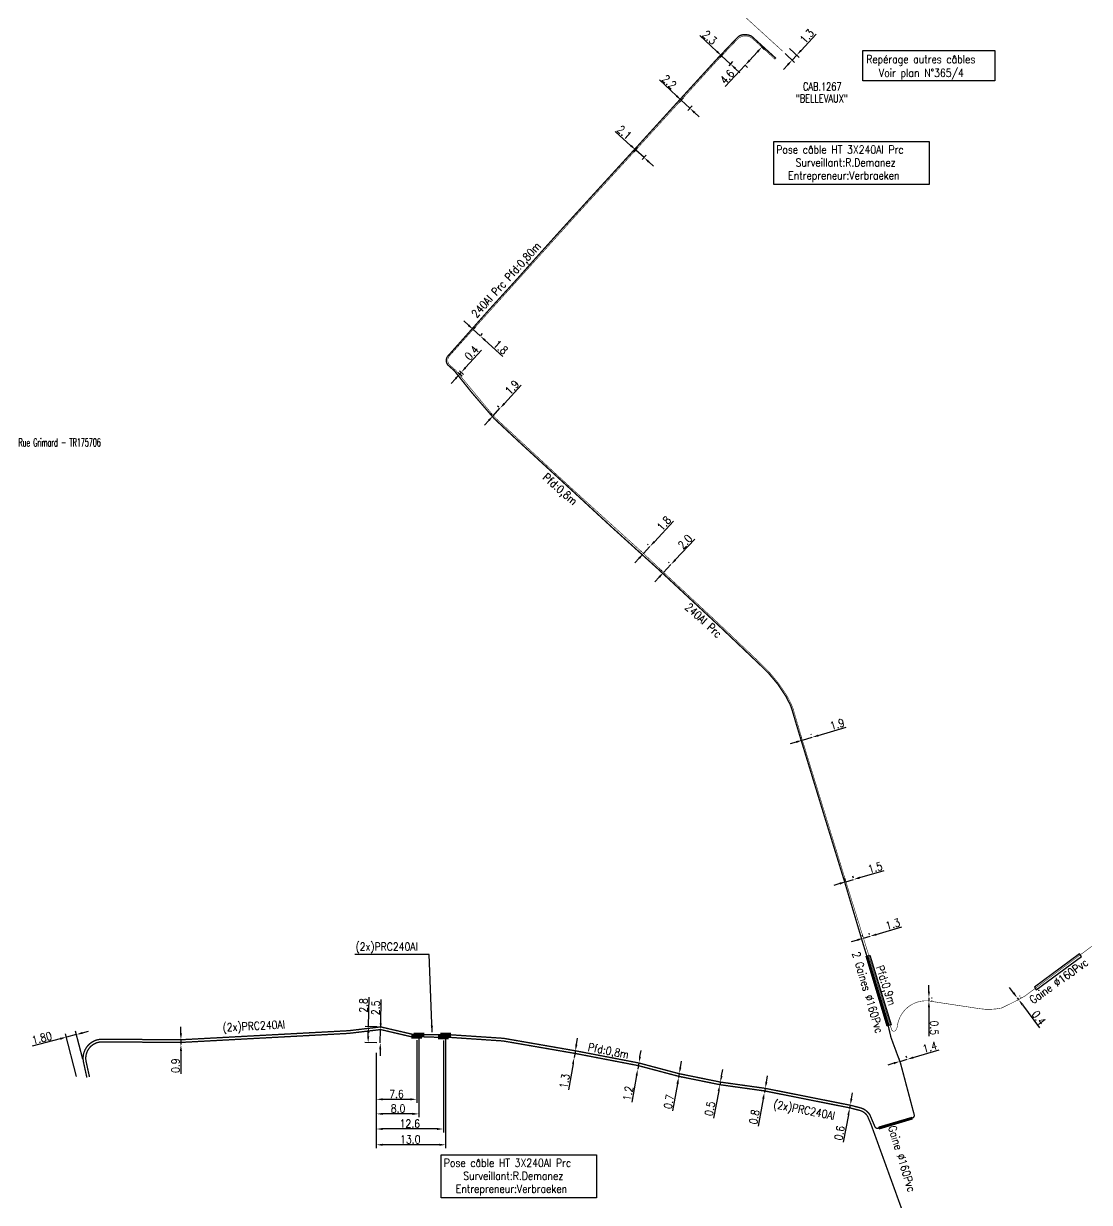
# Model space of a CAD drawing. Header units: millimetres. Extents: x 156382 to 158006, y 120998 to 122000.
# Drawn here: x 157542.9 to 157742.7, y 121345.6 to 121566.6 of the extents above; entities that cross this region are included whole.
import ezdxf
from ezdxf.enums import TextEntityAlignment as Align

# ---------------------------------------------------------------- set-up
doc = ezdxf.new("R2010")
doc.units = ezdxf.units.MM
doc.header["$PDMODE"] = 34
doc.layers.get('0').update_dxf_attribs({"linetype": 'CONTINUOUS'})
doc.layers.get('DEFPOINTS').update_dxf_attribs({"linetype": 'CONTINUOUS'})
for name, color, linetype in [('M_110', 1, 'M_ST_10'), ('M_300', 7, 'CONTINUOUS'), ('M_400', 7, 'CONTINUOUS'), ('M_900', 7, 'CONTINUOUS'), ('M_910', 7, 'CONTINUOUS')]:
    doc.layers.add(name, color=color, linetype=linetype)
doc.styles.add('M_ROMANS', font='ROMANS.shx', dxfattribs={"width": 0.75})
doc.styles.get("Standard").update_dxf_attribs({"font": 'romans.shx', "width": 0.85})
doc.linetypes.add('M_ST_10', pattern='A,5,-0.3,["++",Standard,S=1,R=0,X=0,Y=-0.5],-2.8', length=8.1)
doc.dimstyles.get("Standard").update_dxf_attribs({"dimtxt": 1.5, "dimasz": 1.2, "dimexe": 0.625, "dimexo": 0.625, "dimgap": 0.25, "dimtad": 1, "dimdec": 1, "dimzin": 0, "dimdsep": 46, "dimtxsty": 'Standard', "dimcen": -0.5, "dimadec": 0, "dimazin": 0, "dimtfac": 1, "dimtdec": 1, "dimtmove": 0, "dimatfit": 3, "dimfxl": 0, "dimtolj": 1, "dimtzin": 0, "dimarcsym": 0})

# ---------------------------------------------------------------- blocks, each defined once
blk = doc.blocks.new('*D41')
at = {"layer": 'DEFPOINTS', "color": 0, "linetype": 'Continuous', "transparency": 16777216}
for p in [(157729.12, 121383.87), (157729.16, 121383.91), (157729.36, 121383.55)]:
    blk.add_point(p, dxfattribs=at)
at = {"layer": 'M_110', "color": 0, "linetype": 'Continuous', "lineweight": -2, "transparency": 16777216}
for p, q in [((157728.44, 121384.87), (157727.73, 121385.83)), ((157729.16, 121383.91), (157729.4, 121383.59)), ((157729.62, 121384.25), (157729.66, 121384.28)), ((157729.86, 121383.93), (157729.9, 121383.96)), ((157730.12, 121382.62), (157733.34, 121378.28))]:
    blk.add_line(p, q, dxfattribs=at)
at = {"layer": 'M_110', "color": 0, "linetype": 'Continuous', "transparency": 16777216}
for points in [[(157728.61, 121384.99), (157728.28, 121384.75), (157729.16, 121383.91)], [(157730.28, 121382.74), (157729.95, 121382.5), (157729.4, 121383.59)]]:
    blk.add_solid(points, dxfattribs=at)
at = {"layer": 'M_110', "color": 0, "linetype": 'Continuous', "transparency": 16777216, "insert": (157733.18, 121380.18), "char_height": 1.5, "attachment_point": 5, "rotation": 306.6269}
blk.add_mtext('\\A1;0.4', dxfattribs=at)
blk = doc.blocks.new('*D42')
at = {"layer": 'DEFPOINTS', "color": 0, "linetype": 'Continuous', "transparency": 16777216}
for p in [(157712.44, 121383.9), (157712.6, 121383.9), (157712.44, 121383.35)]:
    blk.add_point(p, dxfattribs=at)
at = {"layer": 'M_110', "color": 0, "linetype": 'Continuous', "lineweight": -2, "transparency": 16777216}
for p, q in [((157712.6, 121385.1), (157712.6, 121386.3)), ((157712.6, 121383.9), (157712.6, 121383.35)), ((157713.07, 121383.9), (157713.23, 121383.9)), ((157712.6, 121382.15), (157712.6, 121376.71)), ((157713.07, 121383.35), (157713.23, 121383.35))]:
    blk.add_line(p, q, dxfattribs=at)
at = {"layer": 'M_110', "color": 0, "linetype": 'Continuous', "transparency": 16777216}
for points in [[(157712.8, 121385.1), (157712.4, 121385.1), (157712.6, 121383.9)], [(157712.8, 121382.15), (157712.4, 121382.15), (157712.6, 121383.35)]]:
    blk.add_solid(points, dxfattribs=at)
at = {"layer": 'M_110', "color": 0, "linetype": 'Continuous', "transparency": 16777216, "insert": (157713.6, 121378.29), "char_height": 1.5, "attachment_point": 5, "rotation": 270.0017}
blk.add_mtext('\\A1;0.5', dxfattribs=at)
blk = doc.blocks.new('*D43')
at = {"layer": 'DEFPOINTS', "color": 0, "linetype": 'Continuous', "transparency": 16777216}
for p in [(157707.28, 121371.64), (157708.52, 121372.39), (157708.62, 121372.04)]:
    blk.add_point(p, dxfattribs=at)
at = {"layer": 'M_110', "color": 0, "linetype": 'Continuous', "lineweight": -2, "transparency": 16777216}
for p, q in [((157707.1, 121372.24), (157707, 121372.6)), ((157708.45, 121372.64), (157708.34, 121372.99)), ((157709.67, 121372.73), (157714.5, 121374.14)), ((157706.02, 121371.66), (157704.87, 121371.32)), ((157707.18, 121372), (157708.52, 121372.39))]:
    blk.add_line(p, q, dxfattribs=at)
at = {"layer": 'M_110', "color": 0, "linetype": 'Continuous', "transparency": 16777216}
for points in [[(157709.62, 121372.92), (157709.73, 121372.53), (157708.52, 121372.39)], [(157705.97, 121371.85), (157706.08, 121371.47), (157707.18, 121372)]]:
    blk.add_solid(points, dxfattribs=at)
at = {"layer": 'M_110', "color": 0, "linetype": 'Continuous', "transparency": 16777216, "insert": (157712.76, 121374.67), "char_height": 1.5, "attachment_point": 5, "rotation": 16.2948}
blk.add_mtext('\\A1;1.4', dxfattribs=at)
blk = doc.blocks.new('*D44')
at = {"layer": 'DEFPOINTS', "color": 0, "linetype": 'Continuous', "transparency": 16777216}
for p in [(157700.41, 121394.85), (157701.58, 121395.46), (157701.65, 121395.22)]:
    blk.add_point(p, dxfattribs=at)
at = {"layer": 'M_110', "color": 0, "linetype": 'Continuous', "lineweight": -2, "transparency": 16777216}
for p, q in [((157702.73, 121395.8), (157707.54, 121397.21)), ((157699.18, 121394.76), (157698.03, 121394.42)), ((157700.23, 121395.45), (157700.16, 121395.7)), ((157700.33, 121395.1), (157701.58, 121395.46)), ((157701.48, 121395.82), (157701.41, 121396.06))]:
    blk.add_line(p, q, dxfattribs=at)
at = {"layer": 'M_110', "color": 0, "linetype": 'Continuous', "transparency": 16777216}
for points in [[(157699.13, 121394.95), (157699.24, 121394.57), (157700.33, 121395.1)], [(157702.68, 121395.99), (157702.79, 121395.61), (157701.58, 121395.46)]]:
    blk.add_solid(points, dxfattribs=at)
at = {"layer": 'M_110', "color": 0, "linetype": 'Continuous', "transparency": 16777216, "insert": (157705.82, 121397.75), "char_height": 1.5, "attachment_point": 5, "rotation": 16.3652}
blk.add_mtext('\\A1;1.3', dxfattribs=at)
blk = doc.blocks.new('*D45')
at = {"layer": 'DEFPOINTS', "color": 0, "linetype": 'Continuous', "transparency": 16777216}
for p in [(157698.49, 121406.11), (157698.6, 121405.73), (157697.16, 121405.31)]:
    blk.add_point(p, dxfattribs=at)
at = {"layer": 'M_110', "color": 0, "linetype": 'Continuous', "lineweight": -2, "transparency": 16777216}
for p, q in [((157696.99, 121405.91), (157696.88, 121406.29)), ((157697.05, 121405.69), (157698.49, 121406.11)), ((157698.43, 121406.33), (157698.32, 121406.71)), ((157699.64, 121406.45), (157704.23, 121407.8)), ((157695.9, 121405.35), (157694.75, 121405.01))]:
    blk.add_line(p, q, dxfattribs=at)
at = {"layer": 'M_110', "color": 0, "linetype": 'Continuous', "transparency": 16777216}
for points in [[(157695.85, 121405.54), (157695.96, 121405.16), (157697.05, 121405.69)], [(157699.59, 121406.64), (157699.7, 121406.26), (157698.49, 121406.11)]]:
    blk.add_solid(points, dxfattribs=at)
at = {"layer": 'M_110', "color": 0, "linetype": 'Continuous', "transparency": 16777216, "insert": (157702.52, 121408.33), "char_height": 1.5, "attachment_point": 5, "rotation": 16.3652}
blk.add_mtext('\\A1;1.5', dxfattribs=at)
blk = doc.blocks.new('*D46')
at = {"layer": 'DEFPOINTS', "color": 0, "linetype": 'Continuous', "transparency": 16777216}
for p in [(157690.7, 121432.76), (157690.74, 121432.65), (157688.91, 121432.11)]:
    blk.add_point(p, dxfattribs=at)
at = {"layer": 'M_110', "color": 0, "linetype": 'Continuous', "lineweight": -2, "transparency": 16777216}
for p, q in [((157691.85, 121433.1), (157697.1, 121434.66)), ((157688.74, 121432.71), (157688.7, 121432.82)), ((157688.88, 121432.22), (157690.7, 121432.76)), ((157690.56, 121433.25), (157690.53, 121433.36)), ((157687.73, 121431.88), (157686.58, 121431.54))]:
    blk.add_line(p, q, dxfattribs=at)
at = {"layer": 'M_110', "color": 0, "linetype": 'Continuous', "transparency": 16777216}
for points in [[(157687.68, 121432.07), (157687.79, 121431.69), (157688.88, 121432.22)], [(157691.8, 121433.29), (157691.91, 121432.91), (157690.7, 121432.76)]]:
    blk.add_solid(points, dxfattribs=at)
at = {"layer": 'M_110', "color": 0, "linetype": 'Continuous', "transparency": 16777216, "insert": (157695.41, 121435.2), "char_height": 1.5, "attachment_point": 5, "rotation": 16.5427}
blk.add_mtext('\\A1;1.9', dxfattribs=at)
blk = doc.blocks.new('*D47')
at = {"layer": 'DEFPOINTS', "color": 0, "linetype": 'Continuous', "transparency": 16777216}
for p in [(157663, 121463.56), (157664.23, 121465.15), (157664.36, 121465.02)]:
    blk.add_point(p, dxfattribs=at)
at = {"layer": 'M_110', "color": 0, "linetype": 'Continuous', "lineweight": -2, "transparency": 16777216}
for p, q in [((157665.05, 121466.02), (157668.7, 121469.9)), ((157663.91, 121465.45), (157663.78, 121465.57)), ((157662.54, 121463.99), (157662.41, 121464.11)), ((157662.86, 121463.69), (157664.23, 121465.15)), ((157662.04, 121462.81), (157661.22, 121461.94))]:
    blk.add_line(p, q, dxfattribs=at)
at = {"layer": 'M_110', "color": 0, "linetype": 'Continuous', "transparency": 16777216}
for points in [[(157664.91, 121466.16), (157665.2, 121465.88), (157664.23, 121465.15)], [(157661.9, 121462.95), (157662.19, 121462.67), (157662.86, 121463.69)]]:
    blk.add_solid(points, dxfattribs=at)
at = {"layer": 'M_110', "color": 0, "linetype": 'Continuous', "transparency": 16777216, "insert": (157666.88, 121469.43), "char_height": 1.5, "attachment_point": 5, "rotation": 46.8236}
blk.add_mtext('\\A1;2.0', dxfattribs=at)
blk = doc.blocks.new('*D48')
at = {"layer": 'DEFPOINTS', "color": 0, "linetype": 'Continuous', "transparency": 16777216}
for p in [(157660.31, 121468.55), (157660.41, 121468.46), (157659.19, 121467.14)]:
    blk.add_point(p, dxfattribs=at)
at = {"layer": 'M_110', "color": 0, "linetype": 'Continuous', "lineweight": -2, "transparency": 16777216}
for p, q in [((157661.13, 121469.43), (157664.69, 121473.29)), ((157658.73, 121467.56), (157658.63, 121467.65)), ((157659.09, 121467.23), (157660.31, 121468.55)), ((157659.95, 121468.88), (157659.86, 121468.97)), ((157658.28, 121466.34), (157657.47, 121465.46))]:
    blk.add_line(p, q, dxfattribs=at)
at = {"layer": 'M_110', "color": 0, "linetype": 'Continuous', "transparency": 16777216}
for points in [[(157660.98, 121469.57), (157661.28, 121469.3), (157660.31, 121468.55)], [(157658.13, 121466.48), (157658.43, 121466.21), (157659.09, 121467.23)]]:
    blk.add_solid(points, dxfattribs=at)
at = {"layer": 'M_110', "color": 0, "linetype": 'Continuous', "transparency": 16777216, "insert": (157662.94, 121472.87), "char_height": 1.5, "attachment_point": 5, "rotation": 47.3115}
blk.add_mtext('\\A1;1.8', dxfattribs=at)
blk = doc.blocks.new('*D49')
at = {"layer": 'DEFPOINTS', "color": 0, "linetype": 'Continuous', "transparency": 16777216}
for p in [(157632.19, 121494.45), (157632.44, 121494.22), (157631.15, 121492.82)]:
    blk.add_point(p, dxfattribs=at)
at = {"layer": 'M_110', "color": 0, "linetype": 'Continuous', "lineweight": -2, "transparency": 16777216}
for p, q in [((157633.01, 121495.33), (157636.18, 121498.76)), ((157630.9, 121493.05), (157632.19, 121494.45)), ((157631.98, 121494.64), (157631.73, 121494.87)), ((157630.09, 121492.17), (157629.27, 121491.29)), ((157630.69, 121493.25), (157630.44, 121493.47))]:
    blk.add_line(p, q, dxfattribs=at)
at = {"layer": 'M_110', "color": 0, "linetype": 'Continuous', "transparency": 16777216}
for points in [[(157632.86, 121495.46), (157633.15, 121495.19), (157632.19, 121494.45)], [(157629.94, 121492.3), (157630.24, 121492.03), (157630.9, 121493.05)]]:
    blk.add_solid(points, dxfattribs=at)
at = {"layer": 'M_110', "color": 0, "linetype": 'Continuous', "transparency": 16777216, "insert": (157634.46, 121498.37), "char_height": 1.5, "attachment_point": 5, "rotation": 47.2476}
blk.add_mtext('\\A1;1.9', dxfattribs=at)
blk = doc.blocks.new('*D50')
at = {"layer": 'DEFPOINTS', "color": 0, "linetype": 'Continuous', "transparency": 16777216}
for p in [(157623.89, 121501.58), (157624.16, 121501.87), (157624.92, 121501.18)]:
    blk.add_point(p, dxfattribs=at)
at = {"layer": 'M_110', "color": 0, "linetype": 'Continuous', "lineweight": -2, "transparency": 16777216}
for p, q in [((157625.72, 121502.07), (157628.7, 121505.35)), ((157624.35, 121501.16), (157625.11, 121500.46)), ((157624.62, 121501.45), (157625.38, 121500.76)), ((157624.65, 121500.88), (157624.92, 121501.18)), ((157623.84, 121500), (157623.04, 121499.11))]:
    blk.add_line(p, q, dxfattribs=at)
at = {"layer": 'M_110', "color": 0, "linetype": 'Continuous', "transparency": 16777216}
for points in [[(157623.7, 121500.13), (157623.99, 121499.86), (157624.65, 121500.88)], [(157625.58, 121502.2), (157625.87, 121501.94), (157624.92, 121501.18)]]:
    blk.add_solid(points, dxfattribs=at)
at = {"layer": 'M_110', "color": 0, "linetype": 'Continuous', "transparency": 16777216, "insert": (157626.88, 121504.83), "char_height": 1.5, "attachment_point": 5, "rotation": 47.7937}
blk.add_mtext('\\A1;0.4', dxfattribs=at)
blk = doc.blocks.new('*D51')
at = {"layer": 'DEFPOINTS', "color": 0, "linetype": 'Continuous', "transparency": 16777216}
for p in [(157626.84, 121508.87), (157628.17, 121507.66), (157628.49, 121508.01)]:
    blk.add_point(p, dxfattribs=at)
at = {"layer": 'M_110', "color": 0, "linetype": 'Continuous', "lineweight": -2, "transparency": 16777216}
for p, q in [((157626.28, 121510.03), (157625.39, 121510.84)), ((157627.26, 121509.33), (157627.58, 121509.69)), ((157627.16, 121509.22), (157628.49, 121508.01)), ((157628.59, 121508.12), (157628.91, 121508.48)), ((157629.38, 121507.21), (157632.75, 121504.14))]:
    blk.add_line(p, q, dxfattribs=at)
at = {"layer": 'M_110', "color": 0, "linetype": 'Continuous', "transparency": 16777216}
for points in [[(157626.41, 121510.18), (157626.14, 121509.88), (157627.16, 121509.22)], [(157629.52, 121507.35), (157629.25, 121507.06), (157628.49, 121508.01)]]:
    blk.add_solid(points, dxfattribs=at)
at = {"layer": 'M_110', "color": 0, "linetype": 'Continuous', "transparency": 16777216, "insert": (157632.32, 121505.89), "char_height": 1.5, "attachment_point": 5, "rotation": 317.6985}
blk.add_mtext('\\A1;1.8', dxfattribs=at)
blk = doc.blocks.new('*D52')
at = {"layer": 'DEFPOINTS', "color": 0, "linetype": 'Continuous', "transparency": 16777216}
for p in [(157656.9, 121542.05), (157658.45, 121540.64), (157659.2, 121541.46)]:
    blk.add_point(p, dxfattribs=at)
at = {"layer": 'M_110', "color": 0, "linetype": 'Continuous', "lineweight": -2, "transparency": 16777216}
for p, q in [((157656.75, 121543.68), (157653.78, 121546.37)), ((157657.32, 121542.51), (157658.06, 121543.33)), ((157659.2, 121541.46), (157657.64, 121542.87)), ((157658.87, 121541.1), (157659.62, 121541.92)), ((157660.08, 121540.65), (157660.97, 121539.85))]:
    blk.add_line(p, q, dxfattribs=at)
at = {"layer": 'M_110', "color": 0, "linetype": 'Continuous', "transparency": 16777216}
for points in [[(157656.89, 121543.82), (157656.62, 121543.53), (157657.64, 121542.87)], [(157660.22, 121540.8), (157659.95, 121540.5), (157659.2, 121541.46)]]:
    blk.add_solid(points, dxfattribs=at)
at = {"layer": 'M_110', "color": 0, "linetype": 'Continuous', "transparency": 16777216, "insert": (157655.49, 121546.16), "char_height": 1.5, "attachment_point": 5, "rotation": 317.7951}
blk.add_mtext('\\A1;2.1', dxfattribs=at)
blk = doc.blocks.new('*D53')
at = {"layer": 'DEFPOINTS', "color": 0, "linetype": 'Continuous', "transparency": 16777216}
for p in [(157673.02, 121559.77), (157674.71, 121558.2), (157675.42, 121558.98)]:
    blk.add_point(p, dxfattribs=at)
at = {"layer": 'M_110', "color": 0, "linetype": 'Continuous', "lineweight": -2, "transparency": 16777216}
for p, q in [((157672.85, 121561.35), (157669.64, 121564.32)), ((157673.44, 121560.22), (157674.16, 121561)), ((157675.42, 121558.98), (157673.73, 121560.54)), ((157675.13, 121558.66), (157675.85, 121559.44)), ((157676.3, 121558.16), (157677.18, 121557.35))]:
    blk.add_line(p, q, dxfattribs=at)
at = {"layer": 'M_110', "color": 0, "linetype": 'Continuous', "transparency": 16777216}
for points in [[(157672.99, 121561.5), (157672.72, 121561.21), (157673.73, 121560.54)], [(157676.44, 121558.31), (157676.17, 121558.01), (157675.42, 121558.98)]]:
    blk.add_solid(points, dxfattribs=at)
at = {"layer": 'M_110', "color": 0, "linetype": 'Continuous', "transparency": 16777216, "insert": (157671.49, 121563.98), "char_height": 1.5, "attachment_point": 5, "rotation": 317.2285}
blk.add_mtext('\\A1;2.3', dxfattribs=at)
blk = doc.blocks.new('*D54')
at = {"layer": 'DEFPOINTS', "color": 0, "linetype": 'Continuous', "transparency": 16777216}
for p in [(157665.36, 121551.34), (157666.97, 121549.84), (157667.78, 121550.71)]:
    blk.add_point(p, dxfattribs=at)
at = {"layer": 'M_110', "color": 0, "linetype": 'Continuous', "lineweight": -2, "transparency": 16777216}
for p, q in [((157665.28, 121553.02), (157662.08, 121556)), ((157665.78, 121551.8), (157666.59, 121552.67)), ((157667.78, 121550.71), (157666.16, 121552.21)), ((157667.4, 121550.3), (157668.2, 121551.17)), ((157668.66, 121549.9), (157669.54, 121549.08))]:
    blk.add_line(p, q, dxfattribs=at)
at = {"layer": 'M_110', "color": 0, "linetype": 'Continuous', "transparency": 16777216}
for points in [[(157665.42, 121553.17), (157665.15, 121552.88), (157666.16, 121552.21)], [(157668.79, 121550.04), (157668.52, 121549.75), (157667.78, 121550.71)]]:
    blk.add_solid(points, dxfattribs=at)
at = {"layer": 'M_110', "color": 0, "linetype": 'Continuous', "transparency": 16777216, "insert": (157663.92, 121555.65), "char_height": 1.5, "attachment_point": 5, "rotation": 317.1619}
blk.add_mtext('\\A1;2.2', dxfattribs=at)
blk = doc.blocks.new('*D55')
at = {"layer": 'DEFPOINTS', "color": 0, "linetype": 'Continuous', "transparency": 16777216}
for p in [(157680.75, 121562.66), (157677.62, 121559.29), (157678.16, 121558.79)]:
    blk.add_point(p, dxfattribs=at)
at = {"layer": 'M_110', "color": 0, "linetype": 'Continuous', "lineweight": -2, "transparency": 16777216}
for p, q in [((157680.47, 121561.29), (157678.97, 121559.67)), ((157681.21, 121562.24), (157681.74, 121561.74)), ((157678.16, 121558.79), (157674.43, 121554.76)), ((157678.08, 121558.86), (157678.62, 121558.37))]:
    blk.add_line(p, q, dxfattribs=at)
at = {"layer": 'M_110', "color": 0, "linetype": 'Continuous', "transparency": 16777216}
for points in [[(157680.32, 121561.42), (157680.61, 121561.15), (157681.28, 121562.17)], [(157678.83, 121559.81), (157679.12, 121559.54), (157678.16, 121558.79)]]:
    blk.add_solid(points, dxfattribs=at)
at = {"layer": 'M_110', "color": 0, "linetype": 'Continuous', "transparency": 16777216, "insert": (157674.77, 121556.6), "char_height": 1.5, "attachment_point": 5, "rotation": 47.2285}
blk.add_mtext('\\A1;4.6', dxfattribs=at)
blk = doc.blocks.new('*D56')
at = {"layer": 'DEFPOINTS', "color": 0, "linetype": 'Continuous', "transparency": 16777216}
for p in [(157697.88, 121363.78), (157697.73, 121363.19), (157697.77, 121363.19)]:
    blk.add_point(p, dxfattribs=at)
at = {"layer": 'M_110', "color": 0, "linetype": 'Continuous', "lineweight": -2, "transparency": 16777216}
for p, q in [((157698.07, 121364.96), (157698.29, 121366.14)), ((157697.27, 121363.89), (157697.23, 121363.9)), ((157697.84, 121363.78), (157697.73, 121363.19)), ((157697.51, 121362.01), (157696.53, 121356.84)), ((157697.16, 121363.3), (157697.12, 121363.31))]:
    blk.add_line(p, q, dxfattribs=at)
at = {"layer": 'M_110', "color": 0, "linetype": 'Continuous', "transparency": 16777216}
for points in [[(157697.87, 121365), (157698.26, 121364.93), (157697.84, 121363.78)], [(157697.31, 121362.05), (157697.7, 121361.98), (157697.73, 121363.19)]]:
    blk.add_solid(points, dxfattribs=at)
at = {"layer": 'M_110', "color": 0, "linetype": 'Continuous', "transparency": 16777216, "insert": (157695.84, 121358.58), "char_height": 1.5, "attachment_point": 5, "rotation": 79.2798}
blk.add_mtext('\\A1;0.6', dxfattribs=at)
blk = doc.blocks.new('*D57')
at = {"layer": 'DEFPOINTS', "color": 0, "linetype": 'Continuous', "transparency": 16777216}
for p in [(157681.76, 121366.17), (157681.77, 121366.16), (157681.92, 121366.95)]:
    blk.add_point(p, dxfattribs=at)
at = {"layer": 'M_110', "color": 0, "linetype": 'Continuous', "lineweight": -2, "transparency": 16777216}
for p, q in [((157682.14, 121368.13), (157682.36, 121369.31)), ((157681.15, 121366.28), (157681.15, 121366.28)), ((157681.3, 121367.07), (157681.3, 121367.07)), ((157681.91, 121366.95), (157681.76, 121366.17)), ((157681.54, 121364.99), (157680.56, 121359.84))]:
    blk.add_line(p, q, dxfattribs=at)
at = {"layer": 'M_110', "color": 0, "linetype": 'Continuous', "transparency": 16777216}
for points in [[(157681.94, 121368.17), (157682.33, 121368.09), (157681.91, 121366.95)], [(157681.34, 121365.02), (157681.74, 121364.95), (157681.76, 121366.17)]]:
    blk.add_solid(points, dxfattribs=at)
at = {"layer": 'M_110', "color": 0, "linetype": 'Continuous', "transparency": 16777216, "insert": (157679.87, 121361.59), "char_height": 1.5, "attachment_point": 5, "rotation": 79.2153}
blk.add_mtext('\\A1;0.8', dxfattribs=at)
blk = doc.blocks.new('*D58')
at = {"layer": 'DEFPOINTS', "color": 0, "linetype": 'Continuous', "transparency": 16777216}
for p in [(157673.54, 121368.12), (157673.41, 121367.63), (157673.45, 121367.63)]:
    blk.add_point(p, dxfattribs=at)
at = {"layer": 'M_110', "color": 0, "linetype": 'Continuous', "lineweight": -2, "transparency": 16777216}
for p, q in [((157673.73, 121369.3), (157673.96, 121370.48)), ((157672.93, 121368.24), (157672.89, 121368.24)), ((157673.51, 121368.13), (157673.41, 121367.63)), ((157673.19, 121366.46), (157672.22, 121361.39)), ((157672.83, 121367.75), (157672.8, 121367.75))]:
    blk.add_line(p, q, dxfattribs=at)
at = {"layer": 'M_110', "color": 0, "linetype": 'Continuous', "transparency": 16777216}
for points in [[(157673.54, 121369.34), (157673.93, 121369.27), (157673.51, 121368.13)], [(157672.99, 121366.49), (157673.39, 121366.42), (157673.41, 121367.63)]]:
    blk.add_solid(points, dxfattribs=at)
at = {"layer": 'M_110', "color": 0, "linetype": 'Continuous', "transparency": 16777216, "insert": (157671.54, 121363.13), "char_height": 1.5, "attachment_point": 5, "rotation": 79.2153}
blk.add_mtext('\\A1;0.5', dxfattribs=at)
blk = doc.blocks.new('*D59')
at = {"layer": 'DEFPOINTS', "color": 0, "linetype": 'Continuous', "transparency": 16777216}
for p in [(157665.65, 121369.01), (157665.67, 121369), (157665.77, 121369.7)]:
    blk.add_point(p, dxfattribs=at)
at = {"layer": 'M_110', "color": 0, "linetype": 'Continuous', "lineweight": -2, "transparency": 16777216}
for p, q in [((157666.01, 121370.87), (157666.22, 121372.06)), ((157665.8, 121369.69), (157665.67, 121369)), ((157666.26, 121368.9), (157666.29, 121368.9)), ((157666.39, 121369.59), (157666.41, 121369.58)), ((157665.46, 121367.82), (157664.56, 121362.71))]:
    blk.add_line(p, q, dxfattribs=at)
at = {"layer": 'M_110', "color": 0, "linetype": 'Continuous', "transparency": 16777216}
for points in [[(157665.81, 121370.91), (157666.2, 121370.84), (157665.8, 121369.69)], [(157665.27, 121367.86), (157665.66, 121367.79), (157665.67, 121369)]]:
    blk.add_solid(points, dxfattribs=at)
at = {"layer": 'M_110', "color": 0, "linetype": 'Continuous', "transparency": 16777216, "insert": (157663.85, 121364.45), "char_height": 1.5, "attachment_point": 5, "rotation": 79.9486}
blk.add_mtext('\\A1;0.7', dxfattribs=at)
blk = doc.blocks.new('*D60')
at = {"layer": 'DEFPOINTS', "color": 0, "linetype": 'Continuous', "transparency": 16777216}
for p in [(157657.99, 121370.53), (157658.01, 121370.53), (157658.2, 121371.71)]:
    blk.add_point(p, dxfattribs=at)
at = {"layer": 'M_110', "color": 0, "linetype": 'Continuous', "lineweight": -2, "transparency": 16777216}
for p, q in [((157658.43, 121372.89), (157658.64, 121374.07)), ((157658.22, 121371.71), (157658.01, 121370.53)), ((157658.6, 121370.42), (157658.62, 121370.42)), ((157658.81, 121371.6), (157658.83, 121371.6)), ((157657.8, 121369.34), (157656.92, 121364.36))]:
    blk.add_line(p, q, dxfattribs=at)
at = {"layer": 'M_110', "color": 0, "linetype": 'Continuous', "transparency": 16777216}
for points in [[(157658.23, 121372.92), (157658.62, 121372.85), (157658.22, 121371.71)], [(157657.6, 121369.38), (157658, 121369.31), (157658.01, 121370.53)]]:
    blk.add_solid(points, dxfattribs=at)
at = {"layer": 'M_110', "color": 0, "linetype": 'Continuous', "transparency": 16777216, "insert": (157656.19, 121366), "char_height": 1.5, "attachment_point": 5, "rotation": 79.9486}
blk.add_mtext('\\A1;1.2', dxfattribs=at)
blk = doc.blocks.new('*D61')
at = {"layer": 'DEFPOINTS', "color": 0, "linetype": 'Continuous', "transparency": 16777216}
for p in [(157646.1, 121372.71), (157646.1, 121372.71), (157646.33, 121373.99)]:
    blk.add_point(p, dxfattribs=at)
at = {"layer": 'M_110', "color": 0, "linetype": 'Continuous', "lineweight": -2, "transparency": 16777216}
for p, q in [((157646.54, 121375.17), (157646.75, 121376.35)), ((157646.33, 121373.99), (157646.1, 121372.71)), ((157645.89, 121371.53), (157645.03, 121366.67))]:
    blk.add_line(p, q, dxfattribs=at)
at = {"layer": 'M_110', "color": 0, "linetype": 'Continuous', "transparency": 16777216}
for points in [[(157646.34, 121375.21), (157646.73, 121375.14), (157646.33, 121373.99)], [(157645.69, 121371.56), (157646.09, 121371.49), (157646.1, 121372.71)]]:
    blk.add_solid(points, dxfattribs=at)
at = {"layer": 'M_110', "color": 0, "linetype": 'Continuous', "transparency": 16777216, "insert": (157644.3, 121368.31), "char_height": 1.5, "attachment_point": 5, "rotation": 79.9486}
blk.add_mtext('\\A1;1.3', dxfattribs=at)
blk = doc.blocks.new('*D74')
at = {"layer": 'DEFPOINTS', "color": 0, "linetype": 'Continuous', "transparency": 16777216}
for p in [(157572.38, 121376.06), (157572.38, 121376.06), (157572.38, 121375.16)]:
    blk.add_point(p, dxfattribs=at)
at = {"layer": 'M_110', "color": 0, "linetype": 'Continuous', "lineweight": -2, "transparency": 16777216}
for p, q in [((157572.38, 121377.26), (157572.38, 121378.46)), ((157572.38, 121376.06), (157572.38, 121375.16)), ((157572.38, 121373.96), (157572.38, 121369.65))]:
    blk.add_line(p, q, dxfattribs=at)
at = {"layer": 'M_110', "color": 0, "linetype": 'Continuous', "transparency": 16777216}
for points in [[(157572.18, 121377.26), (157572.58, 121377.26), (157572.38, 121376.06)], [(157572.18, 121373.96), (157572.58, 121373.96), (157572.38, 121375.16)]]:
    blk.add_solid(points, dxfattribs=at)
at = {"layer": 'M_110', "color": 0, "linetype": 'Continuous', "transparency": 16777216, "insert": (157571.38, 121371.21), "char_height": 1.5, "attachment_point": 5, "rotation": 90}
blk.add_mtext('\\A1;0.9', dxfattribs=at)
blk = doc.blocks.new('*D75')
at = {"layer": 'DEFPOINTS', "color": 0, "linetype": 'Continuous', "transparency": 16777216}
for p in [(157552.76, 121377.04), (157554.12, 121371.83), (157552.99, 121368.58)]:
    blk.add_point(p, dxfattribs=at)
at = {"layer": 'M_110', "color": 0, "linetype": 'Continuous', "lineweight": -2, "transparency": 16777216}
for p, q in [((157552.83, 121369.19), (157550.75, 121377.15)), ((157552.76, 121377.04), (157550.91, 121376.55)), ((157553.97, 121372.44), (157552.6, 121377.64)), ((157553.92, 121377.34), (157555.08, 121377.64)), ((157549.75, 121376.25), (157544.52, 121374.88))]:
    blk.add_line(p, q, dxfattribs=at)
at = {"layer": 'M_110', "color": 0, "linetype": 'Continuous', "transparency": 16777216}
for points in [[(157553.87, 121377.53), (157553.97, 121377.15), (157552.76, 121377.04)], [(157549.69, 121376.44), (157549.8, 121376.05), (157550.91, 121376.55)]]:
    blk.add_solid(points, dxfattribs=at)
at = {"layer": 'M_110', "color": 0, "linetype": 'Continuous', "transparency": 16777216, "insert": (157546.3, 121376.38), "char_height": 1.5, "attachment_point": 5, "rotation": 14.6712}
blk.add_mtext('\\A1;1.80', dxfattribs=at)
blk = doc.blocks.new('*D115')
at = {"layer": 'DEFPOINTS', "color": 0, "linetype": 'Continuous', "transparency": 16777216}
for p in [(157685.17, 121561.39), (157686.02, 121562.32), (157687.81, 121560.66)]:
    blk.add_point(p, dxfattribs=at)
at = {"layer": 'M_110', "color": 0, "linetype": 'Continuous', "lineweight": -2, "transparency": 16777216}
for p, q in [((157688.63, 121561.55), (157691.47, 121564.62)), ((157685.63, 121560.97), (157687.42, 121559.31)), ((157686.48, 121561.89), (157688.27, 121560.24)), ((157686.96, 121559.74), (157687.81, 121560.66)), ((157686.14, 121558.86), (157685.33, 121557.98))]:
    blk.add_line(p, q, dxfattribs=at)
at = {"layer": 'M_110', "color": 0, "linetype": 'Continuous', "transparency": 16777216}
for points in [[(157688.48, 121561.68), (157688.77, 121561.41), (157687.81, 121560.66)], [(157686, 121558.99), (157686.29, 121558.72), (157686.96, 121559.74)]]:
    blk.add_solid(points, dxfattribs=at)
at = {"layer": 'M_110', "color": 0, "linetype": 'Continuous', "transparency": 16777216, "insert": (157689.72, 121564.2), "char_height": 1.5, "attachment_point": 5, "rotation": 47.2745}
blk.add_mtext('\\A1;1.3', dxfattribs=at)
blk = doc.blocks.new('*D310')
at = {"layer": 'DEFPOINTS', "color": 0, "linetype": 'Continuous', "transparency": 16777216}
for p in [(157616.59, 121376.62), (157608.99, 121374.22), (157608.99, 121364.89)]:
    blk.add_point(p, dxfattribs=at)
at = {"layer": 'M_300', "color": 0, "linetype": 'Continuous', "lineweight": -2, "transparency": 16777216}
for p, q in [((157616.59, 121375.99), (157616.59, 121364.26)), ((157608.99, 121373.59), (157608.99, 121364.26)), ((157615.39, 121364.89), (157610.19, 121364.89))]:
    blk.add_line(p, q, dxfattribs=at)
at = {"layer": 'M_300', "color": 0, "linetype": 'Continuous', "transparency": 16777216}
for points in [[(157610.19, 121365.09), (157610.19, 121364.69), (157608.99, 121364.89)], [(157615.39, 121365.09), (157615.39, 121364.69), (157616.59, 121364.89)]]:
    blk.add_solid(points, dxfattribs=at)
at = {"layer": 'M_300', "color": 0, "linetype": 'Continuous', "transparency": 16777216, "insert": (157612.79, 121365.89), "char_height": 1.5, "attachment_point": 5}
blk.add_mtext('\\A1;7.6', dxfattribs=at)
blk = doc.blocks.new('*D311')
at = {"layer": 'DEFPOINTS', "color": 0, "linetype": 'Continuous', "transparency": 16777216}
for p in [(157621.59, 121376.52), (157608.99, 121374.22), (157608.99, 121359.33)]:
    blk.add_point(p, dxfattribs=at)
at = {"layer": 'M_300', "color": 0, "linetype": 'Continuous', "lineweight": -2, "transparency": 16777216}
for p, q in [((157621.59, 121375.89), (157621.59, 121358.7)), ((157608.99, 121373.59), (157608.99, 121358.7)), ((157620.39, 121359.33), (157610.19, 121359.33))]:
    blk.add_line(p, q, dxfattribs=at)
at = {"layer": 'M_300', "color": 0, "linetype": 'Continuous', "transparency": 16777216}
for points in [[(157610.19, 121359.53), (157610.19, 121359.13), (157608.99, 121359.33)], [(157620.39, 121359.53), (157620.39, 121359.13), (157621.59, 121359.33)]]:
    blk.add_solid(points, dxfattribs=at)
at = {"layer": 'M_300', "color": 0, "linetype": 'Continuous', "transparency": 16777216, "insert": (157615.29, 121360.33), "char_height": 1.5, "attachment_point": 5}
blk.add_mtext('\\A1;12.6', dxfattribs=at)
blk = doc.blocks.new('*D312')
at = {"layer": 'DEFPOINTS', "color": 0, "linetype": 'Continuous', "transparency": 16777216}
for p in [(157609.81, 121377.97), (157609.76, 121375.47), (157609.76, 121375.47)]:
    blk.add_point(p, dxfattribs=at)
at = {"layer": 'M_110', "color": 0, "linetype": 'Continuous', "lineweight": -2, "transparency": 16777216}
for p, q in [((157609.83, 121379.17), (157609.92, 121383.61)), ((157609.76, 121375.47), (157609.81, 121377.97)), ((157609.74, 121374.27), (157609.71, 121373.07))]:
    blk.add_line(p, q, dxfattribs=at)
at = {"layer": 'M_110', "color": 0, "linetype": 'Continuous', "transparency": 16777216}
for points in [[(157609.63, 121379.17), (157610.03, 121379.16), (157609.81, 121377.97)], [(157609.54, 121374.27), (157609.94, 121374.26), (157609.76, 121375.47)]]:
    blk.add_solid(points, dxfattribs=at)
at = {"layer": 'M_110', "color": 0, "linetype": 'Continuous', "transparency": 16777216, "insert": (157608.89, 121382.04), "char_height": 1.5, "attachment_point": 5, "rotation": 88.879}
blk.add_mtext('\\A1;2.5', dxfattribs=at)
blk = doc.blocks.new('*D313')
at = {"layer": 'DEFPOINTS', "color": 0, "linetype": 'Continuous', "transparency": 16777216}
for p in [(157609.82, 121378.47), (157607.47, 121375.51), (157609.76, 121375.47)]:
    blk.add_point(p, dxfattribs=at)
at = {"layer": 'M_110', "color": 0, "linetype": 'Continuous', "lineweight": -2, "transparency": 16777216}
for p, q in [((157607.53, 121378.51), (157607.64, 121384.06)), ((157609.19, 121378.48), (157606.9, 121378.52)), ((157607.49, 121376.71), (157607.51, 121377.31)), ((157609.13, 121375.48), (157606.85, 121375.52))]:
    blk.add_line(p, q, dxfattribs=at)
at = {"layer": 'M_110', "color": 0, "linetype": 'Continuous', "transparency": 16777216}
for points in [[(157607.31, 121377.32), (157607.71, 121377.31), (157607.53, 121378.51)], [(157607.29, 121376.72), (157607.69, 121376.71), (157607.47, 121375.51)]]:
    blk.add_solid(points, dxfattribs=at)
at = {"layer": 'M_110', "color": 0, "linetype": 'Continuous', "transparency": 16777216, "insert": (157606.61, 121382.49), "char_height": 1.5, "attachment_point": 5, "rotation": 88.879}
blk.add_mtext('\\A1;2.8', dxfattribs=at)
blk = doc.blocks.new('M_300_03')
at = {"color": 0, "linetype": 'Continuous'}
blk.add_solid([(-2, 0.75), (-2, -0.75), (2, 0.75), (2, -0.75)], dxfattribs=at)
at = {"color": 0, "linetype": 'Continuous', "style": 'M_ROMANS', "width": 0.75, "flags": 3}
for tag, p in [('DEF_LEG', (0, -5)), ('DEF_COUP', (0, -7.5)), ('DEF_TYPE', (0, -10))]:
    blk.add_attdef(tag, text='', height=1.2, dxfattribs=at).set_placement(p, align=Align.MIDDLE)
blk = doc.blocks.new('*D314')
at = {"layer": 'DEFPOINTS', "color": 0, "linetype": 'Continuous', "transparency": 16777216}
for p in [(157616.99, 121377.04), (157608.99, 121374.22), (157608.99, 121362.16)]:
    blk.add_point(p, dxfattribs=at)
at = {"layer": 'M_300', "color": 0, "linetype": 'Continuous', "lineweight": -2, "transparency": 16777216}
for p, q in [((157616.99, 121376.41), (157616.99, 121361.54)), ((157608.99, 121373.59), (157608.99, 121361.54)), ((157615.79, 121362.16), (157610.19, 121362.16))]:
    blk.add_line(p, q, dxfattribs=at)
at = {"layer": 'M_300', "color": 0, "linetype": 'Continuous', "transparency": 16777216}
for points in [[(157610.19, 121362.36), (157610.19, 121361.96), (157608.99, 121362.16)], [(157615.79, 121362.36), (157615.79, 121361.96), (157616.99, 121362.16)]]:
    blk.add_solid(points, dxfattribs=at)
at = {"layer": 'M_300', "color": 0, "linetype": 'Continuous', "transparency": 16777216, "insert": (157613.09, 121363.16), "char_height": 1.5, "attachment_point": 5}
blk.add_mtext('\\A1;8.0', dxfattribs=at)
blk = doc.blocks.new('*D315')
at = {"layer": 'DEFPOINTS', "color": 0, "linetype": 'Continuous', "transparency": 16777216}
for p in [(157621.99, 121376.99), (157608.99, 121374.22), (157608.99, 121356.37)]:
    blk.add_point(p, dxfattribs=at)
at = {"layer": 'M_300', "color": 0, "linetype": 'Continuous', "lineweight": -2, "transparency": 16777216}
for p, q in [((157621.99, 121376.37), (157621.99, 121355.74)), ((157608.99, 121373.59), (157608.99, 121355.74)), ((157620.79, 121356.37), (157610.19, 121356.37))]:
    blk.add_line(p, q, dxfattribs=at)
at = {"layer": 'M_300', "color": 0, "linetype": 'Continuous', "transparency": 16777216}
for points in [[(157610.19, 121356.57), (157610.19, 121356.17), (157608.99, 121356.37)], [(157620.79, 121356.57), (157620.79, 121356.17), (157621.99, 121356.37)]]:
    blk.add_solid(points, dxfattribs=at)
at = {"layer": 'M_300', "color": 0, "linetype": 'Continuous', "transparency": 16777216, "insert": (157615.38, 121357.37), "char_height": 1.5, "attachment_point": 5}
blk.add_mtext('\\A1;13.0', dxfattribs=at)
blk = doc.blocks.new('GIS_MODF')
at = {"color": 0, "linetype": 'Continuous', "flags": 128}
for points in [[(-2.18, -0.01), (-1.68, -0.01)], [(1.52, -0.01), (2.02, -0.01)]]:
    blk.add_lwpolyline(points, dxfattribs=at)
at = {"color": 0, "linetype": 'Continuous', "width": 0.5}
blk.add_attdef('DATE', text='', height=1.5, dxfattribs=at).set_placement((-2.5, -0.8), align=Align.RIGHT)
at = {"color": 0, "linetype": 'Continuous', "width": 1.771291}
blk.add_attdef('USER', text='', height=1.5, dxfattribs=at).set_placement((-1.51, -0.8), (1.28, -0.8), align=Align.FIT)
at = {"color": 0, "linetype": 'Continuous', "width": 0.5}
blk.add_attdef('DESC', (2.29, -0.8), '', height=1.5, dxfattribs=at)

msp = doc.modelspace()

# ---------------------------------------------------------------- linework, layer by layer
at = {"layer": 'M_110', "flags": 128}
for points, const_width in [([(157685.18, 121561.4), (157674.54, 121571.1, -0.378622), (157674.44, 121571.96), (157683.16, 121581.48), (157684.07, 121582.58, 0.092105), (157684.94, 121584.16, 0.064196), (157685.57, 121588.07), (157685.43, 121589.3, 0.13439), (157684.11, 121592.55), (157682.38, 121594.49), (157672.08, 121604.36), (157665.08, 121611.8, -0.034387), (157664.18, 121612.9, -0.051949), (157660.54, 121619.36, -0.006661), (157658.03, 121625.37, -0.062634), (157655.58, 121634.66), (157654.88, 121639.22, -0.063637), (157654.64, 121648.87), (157655.98, 121663.17), (157656.46, 121668.98), (157656.55, 121670.51, 0.502448), (157655.92, 121671.05), (157649.03, 121671.66), (157640.69, 121672.01), (157616.69, 121672.98, -0.046567), (157615.88, 121672.91), (157609.03, 121671.51), (157579.24, 121663.22), (157560.18, 121658.12), (157559.52, 121657.94, -0.121989), (157556.06, 121657.86, -0.311428), (157552.77, 121661.4), (157547.53, 121678.15, -0.340622), (157547.66, 121678.51, 1.963449)], 0.1), ([(157683.93, 121560.04), (157679.38, 121564.18, 0.108001), (157678.66, 121564.44, 0.122357), (157677.57, 121564.45, 0.155921), (157676.73, 121563.99), (157672.86, 121559.93), (157665.17, 121551.51), (157656.68, 121542.17), (157648.54, 121533.27), (157643.38, 121527.6), (157639.35, 121523.12), (157635.63, 121518.95), (157630.11, 121512.88), (157625.26, 121507.42), (157622.36, 121504.17, 0.387167), (157622.55, 121502.45), (157623.68, 121501.45), (157623.8, 121501.28), (157626.83, 121497.49), (157631.06, 121492.56), (157636.32, 121487.65), (157643.44, 121481.12), (157653.07, 121472.23), (157661.87, 121464.27), (157672.91, 121453.99), (157681.3, 121446.02), (157682.59, 121444.73), (157684.25, 121442.75), (157685.54, 121440.81, -0.060393), (157685.87, 121440.28, 0.019832), (157686.33, 121439.4, -0.057328), (157686.87, 121438.15), (157688.37, 121433.13), (157692.99, 121418.02), (157696.8, 121405.66), (157700.3, 121393.9), (157704.92, 121378.88), (157705.5, 121376.45), (157707.28, 121371.64), (157709.82, 121362.07, -0.432652), (157709.45, 121361.35), (157703.17, 121359.52, -0.442228), (157702.48, 121359.75), (157701.52, 121362, 0.189982), (157699.7, 121363.31), (157697.88, 121363.78), (157681.92, 121366.95), (157673.54, 121368.12), (157665.77, 121369.7), (157658.2, 121371.71), (157646.33, 121373.99), (157646.33, 121373.99, 0.20142), (157646.33, 121373.99), (157632.86, 121376.33), (157622.99, 121376.99)], 0.25), ([(157554.75, 121368.97), (157554.12, 121371.83, -0.464139), (157557.44, 121376.16), (157572.38, 121376.06), (157603.86, 121377.76), (157609.82, 121378.47), (157615.99, 121377.04)], 0.25), ([(157555.24, 121369.08), (157554.61, 121371.94, -0.462846), (157557.45, 121375.66), (157572.38, 121375.56), (157603.86, 121377.26), (157609.81, 121377.97), (157615.59, 121376.62)], 0.25), ([(157720.23, 121211.45, -0.379364), (157719.68, 121212.29), (157725, 121233.92), (157727.78, 121242.64), (157729.06, 121247.04, -0.071201), (157729.7, 121249.24, 0.046336), (157730.9, 121259.15, 0.05878), (157730.29, 121266.56), (157728.16, 121275.65), (157726.14, 121283.82), (157724.57, 121288.29, -0.132652), (157724.43, 121289.01), (157725.12, 121299.62, 0.377335), (157724.82, 121299.97), (157720.02, 121300.65, -0.400419), (157719.77, 121301, 0.030748), (157719.85, 121301.82, 0.051686), (157719.42, 121307.43, 0.038336), (157716.3, 121319.38), (157711.68, 121332.79), (157701.74, 121360.22), (157701.08, 121361.76, 0.185947), (157699.57, 121362.83), (157697.77, 121363.29), (157681.83, 121366.46), (157673.45, 121367.63), (157665.66, 121369.21), (157658.08, 121371.22), (157646.24, 121373.5), (157646.24, 121373.5, 0.201435), (157646.24, 121373.5), (157632.78, 121375.83), (157622.59, 121376.52)], 0.25)]:
    msp.add_lwpolyline(points, format="xyb", dxfattribs=dict(at, const_width=const_width))
at = {"layer": 'M_110'}
msp.add_lwpolyline([(157683.76, 121559.87, 0.1, 0.1, 0), (157680.75, 121562.66, 0.1, 0.1, 0), (157679.52, 121563.75, 0.1, 0.1, 0.440931), (157676.54, 121563.44, 0.1, 0.1, 0), (157673.02, 121559.77, 0.1, 0.1, 0), (157665.36, 121551.34, 0.1, 0.1, 0), (157656.9, 121542.05, 0.1, 0.1, 0), (157646.92, 121531.14, 0.1, 0.1, 0), (157626.84, 121508.87, 0.1, 0.1, 0), (157622.72, 121504.27, 0.1, 0.1, 0.403176), (157622.78, 121502.55, 0.1, 0.1, 0), (157623.89, 121501.58, 0.1, 0.1, 0), (157631.15, 121492.82, 0.1, 0.1, 0), (157644.67, 121480.3, 0.1, 0.1, 0), (157659.19, 121467.14, 0.1, 0.1, 0), (157663, 121463.56, 0.1, 0.1, 0), (157673.07, 121454.2, 0.1, 0.1, 0), (157681.2, 121446.48, 0.1, 0.1, -0.062815), (157685.79, 121440.87, 0.1, 0.1, -0.045336), (157687.07, 121438.35, 0.1, 0.1, 0), (157688.91, 121432.11, 0.1, 0.1, 0), (157697.16, 121405.31, 0.1, 0.1, 0), (157700.41, 121394.85, 0.1, 0.1, 0), (157705.61, 121377.96, 0.1, 0.1, 0.617783), (157706.36, 121377.83, 0.1, 0.1, 0.124794), (157706.69, 121378.66, 0.1, 0.1, -0.238136), (157709.45, 121382.7, 0.1, 0.1, -0.145859), (157712.44, 121383.35, 0.1, 0.1, 0), (157722.08, 121381.89, 0.1, 0.1, 0.092327), (157726.24, 121382.02, 0.1, 0.1, 0), (157729.36, 121383.55, 0.1, 0.1, 0), (157730.62, 121384.27, 0.1, 0.1, 0), (157743.13, 121393.59, 0.1, 0.1, 0.098071)], format="xyseb", dxfattribs=at)
at = {"layer": 'M_110', "const_width": 0.25, "flags": 128}
for points in [[(157617.99, 121377.04), (157620.99, 121376.99)], [(157617.59, 121376.62), (157620.59, 121376.52)]]:
    msp.add_lwpolyline(points, dxfattribs=at)
at = {"layer": 'M_400'}
for points in [[(157701.1, 121391.81), (157705.08, 121378.72), (157704.78, 121378.63), (157700.81, 121391.72)], [(157701.52, 121391.94), (157705.5, 121378.85), (157705.08, 121378.72), (157701.1, 121391.81)], [(157709.42, 121361.47), (157703.21, 121359.66), (157703.28, 121359.39), (157709.49, 121361.21)]]:
    msp.add_lwpolyline(points, close=True, dxfattribs=at)
at = {"layer": 'M_400', "extrusion": (0, 0, -1)}
msp.add_lwpolyline([(-157740.84, 121392.15), (-157732.39, 121385.89), (-157732.73, 121385.44), (-157741.18, 121391.7)], close=True, dxfattribs=at)
at = {"layer": 'M_900'}
for points in [[(157700.22, 121561.53), (157724.96, 121561.53), (157724.96, 121555.82), (157700.22, 121555.82)], [(157683.5, 121544.44), (157712.63, 121544.44), (157712.63, 121536.42), (157683.5, 121536.42)], [(157621.19, 121354.47), (157650.31, 121354.47), (157650.31, 121346.45), (157621.19, 121346.45)]]:
    msp.add_lwpolyline(points, close=True, dxfattribs=at)

# ---------------------------------------------------------------- block references
at = {"layer": 'M_300', "xscale": 0.5, "yscale": 0.5, "zscale": 0.5}
for p in [(157616.59, 121376.62), (157616.99, 121377.04), (157621.99, 121376.99), (157621.59, 121376.52)]:
    msp.add_blockref('M_300_03', p, dxfattribs=at)
at = {"layer": 'M_910', "linetype": 'Continuous'}
ref = msp.add_blockref('GIS_MODF', (157520.43, 121488.1), dxfattribs=at)
ref.add_attrib('DATE', '06/08/2014', dxfattribs={"layer": '0', "color": 0, "linetype": 'Continuous', "height": 1.5, "width": 0.5}).set_placement((157517.92, 121487.3), align=Align.RIGHT)
ref.add_attrib('USER', 'AL', dxfattribs={"layer": '0', "color": 0, "linetype": 'Continuous', "height": 1.5, "width": 1.14613}).set_placement((157518.92, 121487.3), (157521.7, 121487.3), align=Align.FIT)
ref.add_attrib('DESC', 'Pose PRC240AL + Jonctions - Rue Grimard - TR175706', (157522.72, 121487.3), dxfattribs={"layer": '0', "color": 0, "linetype": 'Continuous', "height": 1.5, "width": 0.5})

# ---------------------------------------------------------------- texts
at = {"layer": 'M_110', "linetype": 'Continuous', "width": 0.85}
for s, rotation, p in [('240Al Prc Pfd:0,80m', 47.9063, (157627.81, 121511.31)), ('Pfd:0,8m', 318.649, (157640.06, 121481.31)), ('240Al Prc ', 317.24, (157666.75, 121456.99)), ('Pfd:0,8m', 349.0738, (157648.57, 121373.99)), ('(2x)PRC240Al', 348.7548, (157683.35, 121363.31))]:
    msp.add_text(s, height=1.5, rotation=rotation, dxfattribs=at).set_placement(p)
at = {"layer": 'M_110', "linetype": 'Continuous', "insert": (157616.81, 121392.27), "char_height": 1.5, "attachment_point": 9}
msp.add_mtext('\\A1;(2x)PRC240Al', dxfattribs=at)
at = {"layer": 'M_110', "linetype": 'Continuous', "insert": (157580.27, 121377.11), "char_height": 1.5, "attachment_point": 7, "rotation": 2.9275}
msp.add_mtext('\\A1;(2x)PRC240Al', dxfattribs=at)
at = {"layer": 'M_400', "linetype": 'Continuous', "width": 0.85}
for s, rotation, p in [('2 Gaines %%C160Pvc', 286.4771, (157698.18, 121392.29)), ('Gaine %%C160Pvc', 35.5835, (157732.13, 121382.71)), ('Pfd:0,9m', 288.5171, (157702.62, 121389.72)), ('Gaine %%C160Pvc', 287.0173, (157704.94, 121359.7))]:
    msp.add_text(s, height=1.5, rotation=rotation, dxfattribs=at).set_placement(p)
at = {"layer": 'M_900', "linetype": 'Continuous'}
for s, width, p in [('Repérage autres câbles', 0.85, (157700.85, 121559.15)), ('Voir plan N°365/4', 0.85, (157703.24, 121556.58)), ('CAB.1267', 0.75, (157688.99, 121554.02)), ('"BELLEVAUX"', 0.75, (157687.63, 121551.81)), ('Pose câble HT 3X240Al Prc', 0.85, (157683.97, 121542.2)), ('Surveillant:R.Demanez', 0.85, (157687.61, 121539.77)), ('Entrepreneur:Verbraeken', 0.85, (157686.21, 121537.35)), ('Pose câble HT 3X240Al Prc', 0.85, (157621.66, 121352.23)), ('Surveillant:R.Demanez', 0.85, (157625.3, 121349.8)), ('Entrepreneur:Verbraeken', 0.85, (157623.9, 121347.37))]:
    msp.add_text(s, height=1.5, dxfattribs=dict(at, width=width)).set_placement(p)

# ---------------------------------------------------------------- dimensions: what is measured, and where the dimension line sits
at = {"layer": 'M_110', "linetype": 'Continuous'}
for base, p1, p2, angle, picture, middle, dimtype in [((157675.42, 121558.98), (157673.02, 121559.77), (157674.71, 121558.2), 317.2285, '*D53', (157670.81, 121563.24), 161), ((157687.81, 121560.66), (157685.17, 121561.39), (157686.02, 121562.32), 227.2745, '*D115', (157690.45, 121563.53), 160), ((157678.16, 121558.79), (157680.75, 121562.66), (157677.62, 121559.29), 227.2285, '*D55', (157675.5, 121555.92), 161), ((157667.78, 121550.71), (157665.36, 121551.34), (157666.97, 121549.84), 317.1619, '*D54', (157663.24, 121554.92), 161), ((157659.2, 121541.46), (157656.9, 121542.05), (157658.45, 121540.64), 317.7951, '*D52', (157654.82, 121545.42), 161), ((157628.49, 121508.01), (157626.84, 121508.87), (157628.17, 121507.66), 317.6985, '*D51', (157631.64, 121505.15), 161), ((157624.92, 121501.18), (157623.89, 121501.58), (157624.16, 121501.87), 47.7937, '*D50', (157627.62, 121504.16), 161), ((157632.19, 121494.45), (157631.15, 121492.82), (157632.44, 121494.22), 47.2476, '*D49', (157635.19, 121497.69), 161), ((157660.31, 121468.55), (157659.19, 121467.14), (157660.41, 121468.46), 47.3115, '*D48', (157663.68, 121472.19), 161), ((157664.23, 121465.15), (157663, 121463.56), (157664.36, 121465.02), 46.8236, '*D47', (157667.61, 121468.75), 161), ((157690.7, 121432.76), (157688.91, 121432.11), (157690.74, 121432.65), 16.5427, '*D46', (157695.69, 121434.24), 161), ((157698.49, 121406.11), (157697.16, 121405.31), (157698.6, 121405.73), 16.3652, '*D45', (157702.8, 121407.37), 161), ((157701.58, 121395.46), (157700.41, 121394.85), (157701.65, 121395.22), 16.3652, '*D44', (157706.1, 121396.79), 161), ((157712.60393165, 121383.89952432), (157712.44499016, 121383.3495196), (157712.4449738, 121383.8995196), 90.00170348, '*D42', (157712.60409832, 121378.293411), 161), ((157729.16, 121383.91), (157729.36, 121383.55), (157729.12, 121383.87), 126.6269, '*D41', (157732.38, 121379.58), 161), ((157609.76, 121375.47), (157609.81, 121377.97), (157609.76, 121375.47), 88.879, '*D312', (157609.89, 121382.02), 160), ((157572.38, 121376.06), (157572.38, 121375.16), (157572.38, 121376.06), 90, '*D74', (157572.38, 121371.21), 161), ((157646.1, 121372.71), (157646.33, 121373.99), (157646.1, 121372.71), 259.9486, '*D61', (157645.29, 121368.14), 161), ((157708.52, 121372.39), (157707.28, 121371.64), (157708.62, 121372.04), 16.2948, '*D43', (157713.04, 121373.71), 161), ((157658.01, 121370.53), (157658.2, 121371.71), (157657.99, 121370.53), 259.9486, '*D60', (157657.18, 121365.83), 161), ((157665.67, 121369), (157665.77, 121369.7), (157665.65, 121369.01), 259.9486, '*D59', (157664.84, 121364.27), 161), ((157673.41, 121367.63), (157673.54, 121368.12), (157673.45, 121367.63), 259.2153, '*D58', (157672.52, 121362.95), 161), ((157681.76, 121366.17), (157681.92, 121366.95), (157681.77, 121366.16), 259.2153, '*D57', (157680.86, 121361.4), 161), ((157697.73, 121363.19), (157697.88, 121363.78), (157697.77, 121363.19), 259.2798, '*D56', (157696.82, 121358.39), 161)]:
    dim = msp.add_linear_dim(base=base, p1=p1, p2=p2, angle=angle, dimstyle='Standard', dxfattribs=at)
    dim.commit()
    dim.dimension.update_dxf_attribs({"geometry": picture, "text_midpoint": middle, "dimtype": dimtype})
for base, p1, p2, angle, text, picture, middle in [((157607.47, 121375.51), (157609.82, 121378.47), (157609.76, 121375.47), 88.879, '2.8', '*D313', (157607.61, 121382.47)), ((157552.76, 121377.04), (157552.99, 121368.58), (157554.12, 121371.83), 14.6712, '1.80', '*D75', (157546.55, 121375.41))]:
    dim = msp.add_linear_dim(base=base, p1=p1, p2=p2, angle=angle, text=text, dimstyle='Standard', dxfattribs=at)
    dim.commit()
    dim.dimension.update_dxf_attribs({"geometry": picture, "text_midpoint": middle, "dimtype": 160})
at = {"layer": 'M_300', "linetype": 'Continuous'}
for base, p1, picture, middle in [((157608.99, 121362.16), (157616.99, 121377.04), '*D314', (157613.09, 121362.16)), ((157608.99, 121356.37), (157621.99, 121376.99), '*D315', (157615.38, 121356.37)), ((157608.99, 121364.89), (157616.59, 121376.62), '*D310', (157612.79, 121364.89)), ((157608.99, 121359.33), (157621.59, 121376.52), '*D311', (157615.29, 121359.33))]:
    dim = msp.add_linear_dim(base=base, p1=p1, p2=(157608.99, 121374.22), dimstyle='Standard', dxfattribs=at)
    dim.commit()
    dim.dimension.update_dxf_attribs({"geometry": picture, "text_midpoint": middle, "dimtype": 160})

# ---------------------------------------------------------------- leaders
at = {"layer": 'M_110', "linetype": 'Continuous', "annotation_type": 0, "has_hookline": 1, "hookline_direction": 1, "text_width": 12.51}
msp.add_leader([(157619.47, 121377.48), (157618.91, 121392.02), (157617.71, 121392.02)], dimstyle='Standard', override={"dimgap": 0.25, "dimtad": 1}, dxfattribs=at)

doc.saveas('drawing.dxf')
